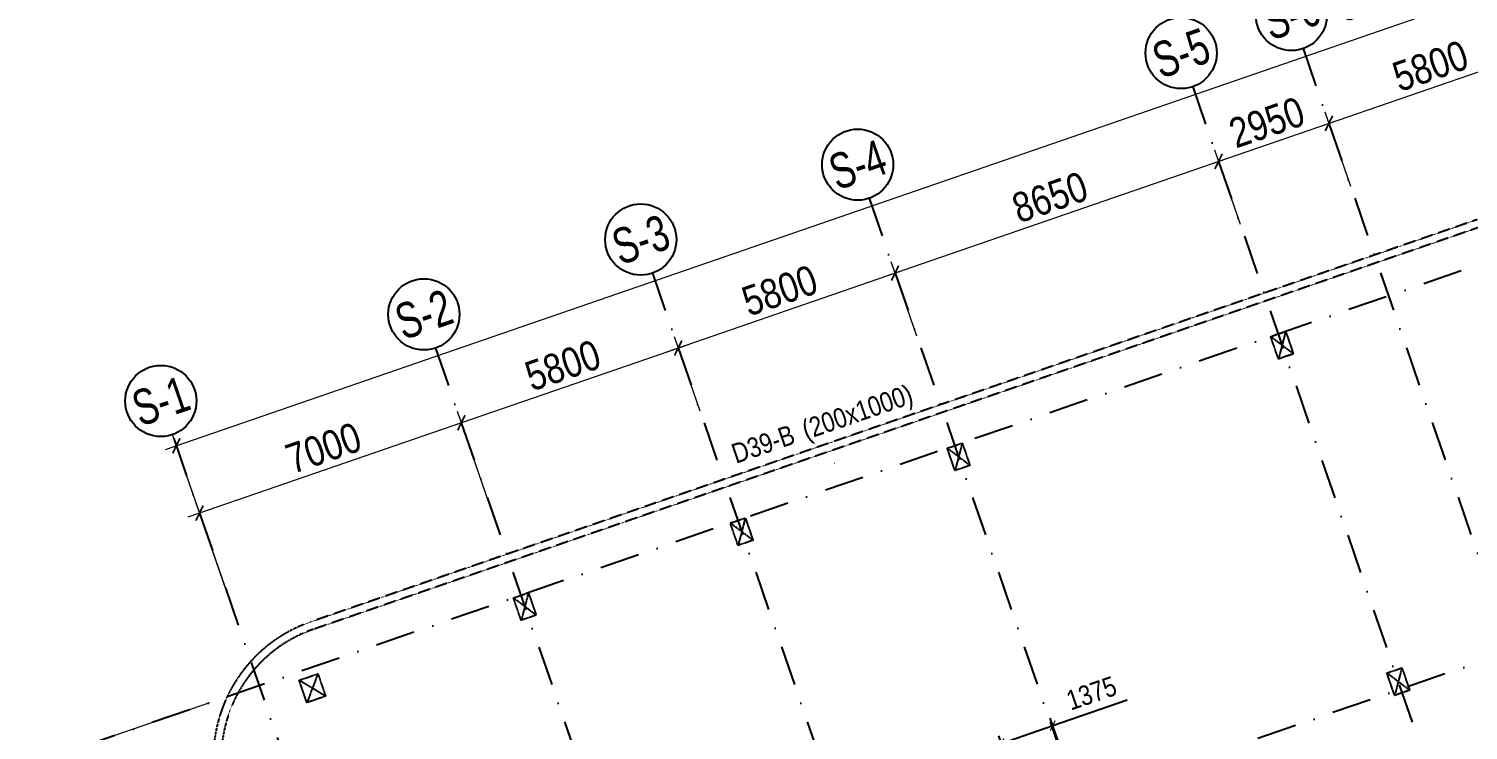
# Model space of a CAD drawing. Header units: millimetres. Extents: x -146681 to 1327256, y -72704 to 46237.
# Drawn here: x 992475 to 1028860, y 1386 to 19124 of the extents above; entities that cross this region are included whole.
import ezdxf
from ezdxf.enums import TextEntityAlignment as Align

# ---------------------------------------------------------------- set-up
doc = ezdxf.new("R2010")
doc.units = ezdxf.units.MM
doc.header["$MEASUREMENT"] = 0
for name, pattern in [('DASHDOT', [1, 0.5, -0.25, 0, -0.25]), ('DASHED', [4.5, 3, -1.5]), ('ST_MBDV Cot vach 220805$0$HIDDEN', [0.375, 0.25, -0.125])]:
    doc.linetypes.add(name, pattern=pattern)
for name, color, linetype in [('ccu11-Khuat', 9, 'DASHED'), ('ccu12-Text', 31, 'Continuous'), ('KC2-DIM', 251, 'Continuous'), ('KT-Luoi truc South Tower', 8, 'DASHDOT'), ('ST_MBDV Cot vach 220805$0$AUDIT_I_220805193045-1', 50, 'Continuous'), ('ST_MBDV Cot vach 220805$0$AUDIT_I_220805193045-5', 6, 'Continuous')]:
    doc.layers.add(name, color=color, linetype=linetype)
doc.layers.add('ccu12-Tencaukien', color=9, linetype='Continuous', lineweight=15)
doc.layers.add('KT-Kich thuoc', color=159, linetype='Continuous', lineweight=18)
doc.styles.add('Arial Narrow', font='ARIALN.TTF')
doc.styles.add('ST_MBDV Cot vach 220805$0$HBA-Text', font='GOTHIC.TTF')
doc.dimstyles.new('ccu12-200', dxfattribs={"dimscale": 200, "dimtxt": 2.5, "dimasz": 1, "dimexe": 1, "dimexo": 2, "dimgap": 1, "dimtad": 1, "dimdec": 0, "dimdsep": 46, "dimtxsty": 'Arial Narrow', "dimblk": 'ARCHTICK', "dimcen": -1, "dimdle": 1, "dimclrd": 256, "dimclre": 256, "dimclrt": 3, "dimadec": 0, "dimazin": 2, "dimtfac": 0.1, "dimtdec": 0, "dimtmove": 0, "dimatfit": 1, "dimldrblk": 'ARCHTICK', "dimfxl": 1, "dimtvp": 0.833333, "dimtolj": 1, "dimtzin": 12, "dimarcsym": 0})
doc.dimstyles.new('CCU_1-300', dxfattribs={"dimscale": 300, "dimtxt": 2.5, "dimasz": 1, "dimexe": 1, "dimexo": 2, "dimgap": 0.5, "dimtad": 1, "dimdec": 0, "dimdsep": 46, "dimtxsty": 'Arial Narrow', "dimblk": 'ARCHTICK', "dimcen": -1, "dimdle": 1, "dimclrd": 256, "dimclre": 256, "dimclrt": 3, "dimadec": 0, "dimazin": 2, "dimtfac": 0.1, "dimtdec": 0, "dimtix": 1, "dimtmove": 2, "dimatfit": 1, "dimfxl": 1, "dimtvp": 0.833333, "dimtolj": 1, "dimtzin": 12, "dimarcsym": 0})

# ---------------------------------------------------------------- blocks, each defined once
blk = doc.blocks.new('_ArchTick')
at = {"color": 0, "const_width": 0.15}
blk.add_lwpolyline([(-0.5, -0.5), (0.5, 0.5)], dxfattribs=at)
blk = doc.blocks.new('*D471')
at = {"layer": 'Defpoints', "color": 0, "transparency": 16777216}
for p in [(-107244, 41911, 0), (-103322, 33214, 0), (-108556, 31407)]:
    blk.add_point(p, dxfattribs=at)
at = {"layer": 'KT-Kich thuoc', "lineweight": -2, "transparency": 16777216}
for p, q in [((-107811, 41715), (-111940, 40289)), ((-111755, 40671), (-108459, 31124)), ((-103889, 33019), (-108840, 31309))]:
    blk.add_line(p, q, dxfattribs=at)
at = {"layer": 'KT-Kich thuoc', "lineweight": -2, "transparency": 16777216, "xscale": 300, "yscale": 300, "zscale": 300}
for p, rotation in [((-111657, 40387), 109.0471379637702), ((-108556, 31407), 289.0471379637702)]:
    blk.add_blockref('_ArchTick', p, dxfattribs=dict(at, rotation=rotation))
at = {"layer": 'KT-Kich thuoc', "color": 3, "transparency": 16777216, "insert": (-109603, 36071), "char_height": 750, "attachment_point": 5, "rotation": 289.0471, "style": 'Arial Narrow'}
blk.add_mtext('\\A1;9500', dxfattribs=at)
blk = doc.blocks.new('ST_MBDV Cot vach 220805$0$GRID-SYM-flat-103')
at = {"layer": 'ST_MBDV Cot vach 220805$0$AUDIT_I_220805193045-1'}
blk.add_circle((0, 0, 0), 900, dxfattribs=at)
at = {"layer": 'ST_MBDV Cot vach 220805$0$AUDIT_I_220805193045-1', "style": 'ST_MBDV Cot vach 220805$0$HBA-Text'}
blk.add_attdef('GRID', text='', height=900, rotation=19.0471, dxfattribs=at).set_placement((0, 0, 0), align=Align.MIDDLE_CENTER)
blk = doc.blocks.new('*D485')
at = {"layer": 'Defpoints', "color": 0, "transparency": 16777216}
for p in [(-52359, 62652), (-108654, 48212), (-107112, 43748, 0)]:
    blk.add_point(p, dxfattribs=at)
at = {"layer": 'KT-Kich thuoc', "lineweight": -2, "transparency": 16777216}
for p, q in [((-52555, 63219), (-53998, 67400)), ((-53617, 67214), (-108937, 48114)), ((-107308, 44315), (-108751, 48496))]:
    blk.add_line(p, q, dxfattribs=at)
at = {"layer": 'KT-Kich thuoc', "lineweight": -2, "transparency": 16777216, "xscale": 300, "yscale": 300, "zscale": 300}
for p, rotation in [((-53900, 67116), 19.04771637789532), ((-108654, 48212), 199.0477163778953)]:
    blk.add_blockref('_ArchTick', p, dxfattribs=dict(at, rotation=rotation))
at = {"layer": 'KT-Kich thuoc', "color": 3, "transparency": 16777216, "insert": (-78140, 59662), "char_height": 750, "attachment_point": 5, "rotation": 19.0477, "style": 'Arial Narrow'}
blk.add_mtext('\\A1;57925', dxfattribs=at)
blk = doc.blocks.new('*D486')
at = {"layer": 'Defpoints', "color": 0, "transparency": 16777216}
for p in [(-101450, 48795), (-100280, 45407), (-106897, 43123)]:
    blk.add_point(p, dxfattribs=at)
at = {"layer": 'KT-Kich thuoc', "lineweight": -2, "transparency": 16777216}
for p, q in [((-108350, 46413), (-101166, 48893)), ((-100476, 45974), (-101548, 49079)), ((-107092, 43690), (-108164, 46794))]:
    blk.add_line(p, q, dxfattribs=at)
for p, xscale, yscale, zscale, rotation in [((-101450, 48795), 300, 300, 300, 19.04713796427213), ((-108066, 46511), 300.0000000000001, 300.0000000000001, 300.0000000000001, 199.0471379642721)]:
    blk.add_blockref('_ArchTick', p, dxfattribs=dict(at, xscale=xscale, yscale=yscale, zscale=zscale, rotation=rotation))
at = {"layer": 'KT-Kich thuoc', "color": 3, "transparency": 16777216, "insert": (-104932, 48157), "char_height": 750, "attachment_point": 5, "rotation": 19.0471, "style": 'Arial Narrow'}
blk.add_mtext('\\A1;7000', dxfattribs=at)
blk = doc.blocks.new('*D487')
at = {"layer": 'Defpoints', "color": 0, "transparency": 16777216}
for p in [(-95967, 50688), (-95220, 48523), (-100280, 45407)]:
    blk.add_point(p, dxfattribs=at)
at = {"layer": 'KT-Kich thuoc', "lineweight": -2, "transparency": 16777216}
for p, q in [((-95415, 49090), (-96065, 50972)), ((-101733, 48697), (-95684, 50786)), ((-100476, 45974), (-101548, 49079))]:
    blk.add_line(p, q, dxfattribs=at)
for p, xscale, yscale, zscale, rotation in [((-95967, 50688), 300, 300, 300, 19.04713796427213), ((-101450, 48795), 300.0000000000001, 300.0000000000001, 300.0000000000001, 199.0471379642721)]:
    blk.add_blockref('_ArchTick', p, dxfattribs=dict(at, xscale=xscale, yscale=yscale, zscale=zscale, rotation=rotation))
at = {"layer": 'KT-Kich thuoc', "color": 3, "transparency": 16777216, "insert": (-98882, 50245), "char_height": 750, "attachment_point": 5, "rotation": 19.0471, "style": 'Arial Narrow'}
blk.add_mtext('\\A1;5800', dxfattribs=at)
blk = doc.blocks.new('*D488')
at = {"layer": 'Defpoints', "color": 0, "transparency": 16777216}
for p in [(-90485, 52581), (-89737, 50415), (-95220, 48523)]:
    blk.add_point(p, dxfattribs=at)
at = {"layer": 'KT-Kich thuoc', "lineweight": -2, "transparency": 16777216}
for p, q in [((-89933, 50983), (-90583, 52864)), ((-96251, 50590), (-90201, 52679)), ((-95415, 49090), (-96065, 50972))]:
    blk.add_line(p, q, dxfattribs=at)
for p, xscale, yscale, zscale, rotation in [((-90485, 52581), 300, 300, 300, 19.04713796427213), ((-95967, 50688), 300.0000000000001, 300.0000000000001, 300.0000000000001, 199.0471379642721)]:
    blk.add_blockref('_ArchTick', p, dxfattribs=dict(at, xscale=xscale, yscale=yscale, zscale=zscale, rotation=rotation))
at = {"layer": 'KT-Kich thuoc', "color": 3, "transparency": 16777216, "insert": (-93400, 52138), "char_height": 750, "attachment_point": 5, "rotation": 19.0471, "style": 'Arial Narrow'}
blk.add_mtext('\\A1;5800', dxfattribs=at)
blk = doc.blocks.new('*D489')
at = {"layer": 'Defpoints', "color": 0, "transparency": 16777216}
for p in [(-82308, 55404), (-81561, 53238), (-89737, 50415)]:
    blk.add_point(p, dxfattribs=at)
at = {"layer": 'KT-Kich thuoc', "lineweight": -2, "transparency": 16777216}
for p, q in [((-81757, 53805), (-82406, 55687)), ((-90768, 52483), (-82025, 55502)), ((-89933, 50983), (-90583, 52864))]:
    blk.add_line(p, q, dxfattribs=at)
for p, xscale, yscale, zscale, rotation in [((-82308, 55404), 300, 300, 300, 19.04713796427213), ((-90485, 52581), 300.0000000000001, 300.0000000000001, 300.0000000000001, 199.0471379642721)]:
    blk.add_blockref('_ArchTick', p, dxfattribs=dict(at, xscale=xscale, yscale=yscale, zscale=zscale, rotation=rotation))
at = {"layer": 'KT-Kich thuoc', "color": 3, "transparency": 16777216, "insert": (-86570, 54496), "char_height": 750, "attachment_point": 5, "rotation": 19.0471, "style": 'Arial Narrow'}
blk.add_mtext('\\A1;8650', dxfattribs=at)
blk = doc.blocks.new('*D490')
at = {"layer": 'Defpoints', "color": 0, "transparency": 16777216}
for p in [(-79520, 56366), (-78772, 54201), (-81561, 53238)]:
    blk.add_point(p, dxfattribs=at)
at = {"layer": 'KT-Kich thuoc', "lineweight": -2, "transparency": 16777216}
for p, q in [((-82592, 55306), (-79236, 56464)), ((-78968, 54768), (-79618, 56650)), ((-81757, 53805), (-82406, 55687))]:
    blk.add_line(p, q, dxfattribs=at)
for p, xscale, yscale, zscale, rotation in [((-79520, 56366), 300, 300, 300, 19.04713796427213), ((-82308, 55404), 300.0000000000001, 300.0000000000001, 300.0000000000001, 199.0471379642721)]:
    blk.add_blockref('_ArchTick', p, dxfattribs=dict(at, xscale=xscale, yscale=yscale, zscale=zscale, rotation=rotation))
at = {"layer": 'KT-Kich thuoc', "color": 3, "transparency": 16777216, "insert": (-81088, 56389), "char_height": 750, "attachment_point": 5, "rotation": 19.0471, "style": 'Arial Narrow'}
blk.add_mtext('\\A1;2950', dxfattribs=at)
blk = doc.blocks.new('*D491')
at = {"layer": 'Defpoints', "color": 0, "transparency": 16777216}
for p in [(-74037, 58259), (-73290, 56094), (-78772, 54201)]:
    blk.add_point(p, dxfattribs=at)
at = {"layer": 'KT-Kich thuoc', "lineweight": -2, "transparency": 16777216}
for p, q in [((-79803, 56269), (-73754, 58357)), ((-73486, 56661), (-74135, 58543)), ((-78968, 54768), (-79618, 56650))]:
    blk.add_line(p, q, dxfattribs=at)
for p, xscale, yscale, zscale, rotation in [((-74037, 58259), 300, 300, 300, 19.04713796427213), ((-79520, 56366), 300.0000000000001, 300.0000000000001, 300.0000000000001, 199.0471379642721)]:
    blk.add_blockref('_ArchTick', p, dxfattribs=dict(at, xscale=xscale, yscale=yscale, zscale=zscale, rotation=rotation))
at = {"layer": 'KT-Kich thuoc', "color": 3, "transparency": 16777216, "insert": (-76953, 57817), "char_height": 750, "attachment_point": 5, "rotation": 19.0471, "style": 'Arial Narrow'}
blk.add_mtext('\\A1;5800', dxfattribs=at)
blk = doc.blocks.new('*U194')
at = {"layer": 'ccu12-Tencaukien', "color": 8, "ltscale": 10000}
blk.add_line((361, -155), (354, -155), dxfattribs=at)
at = {"layer": 'ccu12-Text', "color": 2, "style": 'Arial Narrow', "width": 0.8}
blk.add_attdef('SH', text='', height=300, dxfattribs=at).set_placement((276, 6), align=Align.BOTTOM_RIGHT)
at = {"layer": 'ccu12-Text', "color": 31, "style": 'Arial Narrow', "width": 0.8}
for tag, p in [('(', (508, -75)), ('KT', (633, -75)), (')', (963, -75))]:
    blk.add_attdef(tag, text='', height=250, dxfattribs=at).set_placement(p, align=Align.BOTTOM_LEFT)
blk = doc.blocks.new('*D345')
at = {"layer": 'Defpoints', "color": 0, "transparency": 16777216}
for p in [(1018356, 1502), (1018690, 534, 18), (1017391, 85, 18)]:
    blk.add_point(p, dxfattribs=at)
at = {"layer": 'KC2-DIM', "lineweight": -2, "transparency": 16777216}
for p, q in [((1018356, 1502), (1020236, 2151)), ((1017057, 1053), (1018356, 1502)), ((1018560, 912), (1018291, 1691)), ((1017260, 463), (1016991, 1242)), ((1017057, 1053), (1016868, 988))]:
    blk.add_line(p, q, dxfattribs=at)
at = {"layer": 'KC2-DIM', "lineweight": -2, "transparency": 16777216, "xscale": 200, "yscale": 200, "zscale": 200}
for p, rotation in [((1018356, 1502), 199.0471380754125), ((1017057, 1053), 19.04713807541254)]:
    blk.add_blockref('_ArchTick', p, dxfattribs=dict(at, rotation=rotation))
at = {"layer": 'KC2-DIM', "color": 3, "transparency": 16777216, "insert": (1019337, 2322), "char_height": 500, "attachment_point": 5, "rotation": 19.0471, "style": 'Arial Narrow'}
blk.add_mtext('\\A1;1375', dxfattribs=at)
blk = doc.blocks.new('*U412')
at = {"color": 6, "linetype": 'ST_MBDV Cot vach 220805$0$HIDDEN', "ltscale": 10}
for p, q in [((-75, 125), (-475, -475)), ((-75, -475), (-475, 125))]:
    blk.add_line(p, q, dxfattribs=at)
blk.add_lwpolyline([(-475, -475), (-75, -475), (-75, 125), (-475, 125)], close=True, dxfattribs=at)
blk = doc.blocks.new('*U414')
at = {"color": 6, "linetype": 'ST_MBDV Cot vach 220805$0$HIDDEN', "ltscale": 10}
for p, q in [((-75, 125), (-475, -475)), ((-75, -475), (-475, 125))]:
    blk.add_line(p, q, dxfattribs=at)
blk.add_lwpolyline([(-475, -475), (-75, -475), (-75, 125), (-475, 125)], close=True, dxfattribs=at)
blk = doc.blocks.new('*U423')
at = {"color": 6, "linetype": 'ST_MBDV Cot vach 220805$0$HIDDEN', "ltscale": 10}
for p, q in [((-75, 125), (-475, -475)), ((-75, -475), (-475, 125))]:
    blk.add_line(p, q, dxfattribs=at)
blk.add_lwpolyline([(-475, -475), (-75, -475), (-75, 125), (-475, 125)], close=True, dxfattribs=at)
blk = doc.blocks.new('*U419')
at = {"color": 6, "linetype": 'ST_MBDV Cot vach 220805$0$HIDDEN', "ltscale": 10}
for p, q in [((-75, 125), (-475, -475)), ((-75, -475), (-475, 125))]:
    blk.add_line(p, q, dxfattribs=at)
blk.add_lwpolyline([(-475, -475), (-75, -475), (-75, 125), (-475, 125)], close=True, dxfattribs=at)
blk = doc.blocks.new('*U420')
at = {"color": 6, "linetype": 'ST_MBDV Cot vach 220805$0$HIDDEN', "ltscale": 10}
for p, q in [((-75, 125), (-475, -475)), ((-75, -475), (-475, 125))]:
    blk.add_line(p, q, dxfattribs=at)
blk.add_lwpolyline([(-475, -475), (-75, -475), (-75, 125), (-475, 125)], close=True, dxfattribs=at)
blk = doc.blocks.new('*U432')
at = {"color": 6, "linetype": 'ST_MBDV Cot vach 220805$0$HIDDEN', "ltscale": 10}
for p, q in [((25, 125), (-475, -475)), ((25, -475), (-475, 125))]:
    blk.add_line(p, q, dxfattribs=at)
blk.add_lwpolyline([(-475, -475), (25, -475), (25, 125), (-475, 125)], close=True, dxfattribs=at)
blk = doc.blocks.new('MBCV-T39')
at = {"layer": 'ST_MBDV Cot vach 220805$0$AUDIT_I_220805193045-5', "linetype": 'ByBlock', "xscale": -1, "rotation": 199.0471379540016}
for name, p in [('*U420', (-67114, 23610)), ('*U423', (-75290, 20788)), ('*U414', (-80773, 18895)), ('*U412', (-86255, 17002)), ('*U432', (-91672, 14920)), ('*U419', (-64177, 15103))]:
    blk.add_blockref(name, p, dxfattribs=at)
blk = doc.blocks.new('mbkc-t39')
at = {"elevation": 0}
for points in [[(-26286, 27544), (-26287, 27544), (-28875, 34908, 0.338337), (-32749, 36444), (-62185, 26289, 0.459457), (-64225, 21139), (-55456, 6813, 0.279689), (-50490, 5781), (-27772, 13619, 0.204279), (-27706, 13740), (-27482, 14770, -0.275412), (-26755, 15571), (-22342, 17089, -0.414195), (-21181, 16524), (-12852, -7567, 0.319754), (-8032, -11000), (37106, -11000, 0.36531), (42072, -6689, 0.102434), (42063, -5068), (39621, 6403, 0.132611), (38155, 9202, 0.066499), (37024, 10116, 0.137615), (34943, 10700), (9300, 10700)], [(-26221, 27355), (-26409, 27290), (-29057, 34822, 0.336124), (-32689, 36253), (-62119, 26100, 0.458894), (-64051, 21238), (-55300, 6941, 0.278184), (-50556, 5970), (-27901, 13786), (-27678, 14811, -0.274307), (-26816, 15761), (-22407, 17278, -0.414153), (-20992, 16589), (-12663, -7501, 0.319754), (-8032, -10800), (37104, -10800, 0.365478), (41875, -6654, 0.102721), (41867, -5109), (39426, 6361, 0.13252), (38009, 9065, 0.066443), (36920, 9945, 0.137615), (34943, 10500), (9300, 10500)]]:
    blk.add_lwpolyline(points, format="xyb", dxfattribs=at)
at = {"layer": 'ccu11-Khuat'}
blk.add_blockref('MBCV-T39', (29800, 9600, 0), dxfattribs=at)
blk = doc.blocks.new('Asix South Tower')
at = {"layer": 'KT-Luoi truc South Tower', "ltscale": 2000}
for p, q in [((-45928.1, 63080), (-113358.3, 39799.9)), ((-80172.4, 58256.6), (-62007.1, 5641.4)), ((-82960.9, 57293.9), (-64795.6, 4678.7)), ((-91137.3, 54471), (-72972, 1855.8)), ((-96619.8, 52578.2), (-78454.5, -37)), ((-102102.2, 50685.3), (-83937, -1929.8)), ((-108719, 48400.9), (-90553.7, -4214.3)), ((-67132.6, 45709), (-110541.5, 30722.1))]:
    blk.add_line(p, q, dxfattribs=at)
at = {"layer": 'KT-Kich thuoc'}
ref = blk.add_blockref('ST_MBDV Cot vach 220805$0$GRID-SYM-flat-103', (-80466.2, 59107.3), dxfattribs=at)
ref.add_attrib('GRID', 'S-6', dxfattribs={"layer": 'ST_MBDV Cot vach 220805$0$AUDIT_I_220805193045-1', "height": 900, "rotation": 19, "style": 'ST_MBDV Cot vach 220805$0$HBA-Text', "width": 0.75}).set_placement((-80466.2, 59107.3, 0), align=Align.MIDDLE_CENTER)
ref = blk.add_blockref('ST_MBDV Cot vach 220805$0$GRID-SYM-flat-103', (-83254.6, 58144.6), dxfattribs=at)
ref.add_attrib('GRID', 'S-5', dxfattribs={"layer": 'ST_MBDV Cot vach 220805$0$AUDIT_I_220805193045-1', "height": 900, "rotation": 19, "style": 'ST_MBDV Cot vach 220805$0$HBA-Text', "width": 0.75}).set_placement((-83254.6, 58144.6, 0), align=Align.MIDDLE_CENTER)
ref = blk.add_blockref('ST_MBDV Cot vach 220805$0$GRID-SYM-flat-103', (-91431.1, 55321.7), dxfattribs=at)
ref.add_attrib('GRID', 'S-4', dxfattribs={"layer": 'ST_MBDV Cot vach 220805$0$AUDIT_I_220805193045-1', "height": 900, "rotation": 19, "style": 'ST_MBDV Cot vach 220805$0$HBA-Text', "width": 0.75}).set_placement((-91431.1, 55321.7, 0), align=Align.MIDDLE_CENTER)
ref = blk.add_blockref('ST_MBDV Cot vach 220805$0$GRID-SYM-flat-103', (-96913.5, 53428.9), dxfattribs=at)
ref.add_attrib('GRID', 'S-3', dxfattribs={"layer": 'ST_MBDV Cot vach 220805$0$AUDIT_I_220805193045-1', "height": 900, "rotation": 19, "style": 'ST_MBDV Cot vach 220805$0$HBA-Text', "width": 0.75}).set_placement((-96913.5, 53428.9, 0), align=Align.MIDDLE_CENTER)
ref = blk.add_blockref('ST_MBDV Cot vach 220805$0$GRID-SYM-flat-103', (-102396, 51536.1), dxfattribs=at)
ref.add_attrib('GRID', 'S-2', dxfattribs={"layer": 'ST_MBDV Cot vach 220805$0$AUDIT_I_220805193045-1', "height": 900, "rotation": 19.04714, "style": 'ST_MBDV Cot vach 220805$0$HBA-Text', "width": 0.75}).set_placement((-102396, 51536.1, 0), align=Align.MIDDLE_CENTER)
ref = blk.add_blockref('ST_MBDV Cot vach 220805$0$GRID-SYM-flat-103', (-109045.2, 49346.2), dxfattribs=at)
ref.add_attrib('GRID', 'S-1', dxfattribs={"layer": 'ST_MBDV Cot vach 220805$0$AUDIT_I_220805193045-1', "height": 900, "rotation": 19, "style": 'ST_MBDV Cot vach 220805$0$HBA-Text', "width": 0.75}).set_placement((-109045.2, 49346.2, 0), align=Align.MIDDLE_CENTER)
dim = blk.add_linear_dim(base=(-108653.6, 48211.9), p1=(-52359, 62651.6), p2=(-107112.2, 43747.5, 0), angle=199.04772, dimstyle='CCU_1-300', dxfattribs=at)
dim.commit()
dim.dimension.update_dxf_attribs({"geometry": '*D485', "text_midpoint": (-78139.5, 59662.1), "dimtype": 129})
for base, p1, p2, angle, picture, middle in [((-74037.4, 58259.3), (-78772.3, 54201), (-73289.8, 56093.8), 19.04714, '*D491', (-76952.6, 57816.6)), ((-79519.9, 56366.5), (-81560.8, 53238.3), (-78772.3, 54201), 19.04714, '*D490', (-81088, 56388.8)), ((-82308.4, 55403.7), (-89737.2, 50415.4), (-81560.8, 53238.3), 19.04714, '*D489', (-86570.5, 54496)), ((-90484.8, 52580.8), (-95219.6, 48522.6), (-89737.2, 50415.4), 19.04714, '*D488', (-93399.9, 52138.2)), ((-95967.2, 50688), (-100279.9, 45407), (-95219.6, 48522.6), 19.04714, '*D487', (-98882.4, 50245.4)), ((-101449.7, 48795.2), (-106896.7, 43122.6), (-100279.9, 45407), 19.04714, '*D486', (-104932, 48156.8)), ((-108556.5, 31407.3), (-107243.8, 41910.9, 0), (-103322.2, 33214.4, 0), 109.04714, '*D471', (-109602.9, 36071.2))]:
    dim = blk.add_linear_dim(base=base, p1=p1, p2=p2, angle=angle, dimstyle='CCU_1-300', dxfattribs=at)
    dim.commit()
    dim.dimension.update_dxf_attribs({"geometry": picture, "text_midpoint": middle})

msp = doc.modelspace()

# ---------------------------------------------------------------- block references
at = {"layer": 'ccu11-Khuat'}
msp.add_blockref('mbkc-t39', (1061785, -22163.9, 0), dxfattribs=at)
at = {"layer": 'ccu12-Tencaukien', "extrusion": (7.34404e-07, -7.83237e-07, 1)}
ref = msp.add_blockref('*U194', (1012204.6, 8427.6, 0.7), dxfattribs=dict(at, xscale=1.815893337873055, yscale=1.815893337873055, zscale=1.815893337873055, rotation=358.5709629189016))
ref.add_attrib('KT', '(200x1000)', dxfattribs={"color": 31, "extrusion": (7.34404e-07, -7.83237e-07, 1), "height": 500, "rotation": 19.03403, "style": 'Arial Narrow'}).set_placement((1012178, 8583.9, 0.7), align=Align.BOTTOM_LEFT)
ref.add_attrib('SH', 'D39-B', dxfattribs={"color": 2, "extrusion": (7.34404e-07, -7.83237e-07, 1), "height": 500, "rotation": 19.03403, "style": 'Arial Narrow'}).set_placement((1011934.2, 8509.2, 0.7), align=Align.BOTTOM_RIGHT)
at = {"layer": 'KT-Kich thuoc'}
msp.add_blockref('Asix South Tower', (1104857.6, -39634.4), dxfattribs=at)

# ---------------------------------------------------------------- dimensions: what is measured, and where the dimension line sits
at = {"layer": 'KC2-DIM'}
dim = msp.add_aligned_dim(p1=(1017390.7, 85.2, 17.6), p2=(1018690.4, 533.9, 17.6), distance=1023.8, dimstyle='ccu12-200', dxfattribs=at)
dim.commit()
dim.dimension.update_dxf_attribs({"geometry": '*D345', "text_midpoint": (1019336.8, 2321.8)})

doc.saveas('drawing.dxf')
